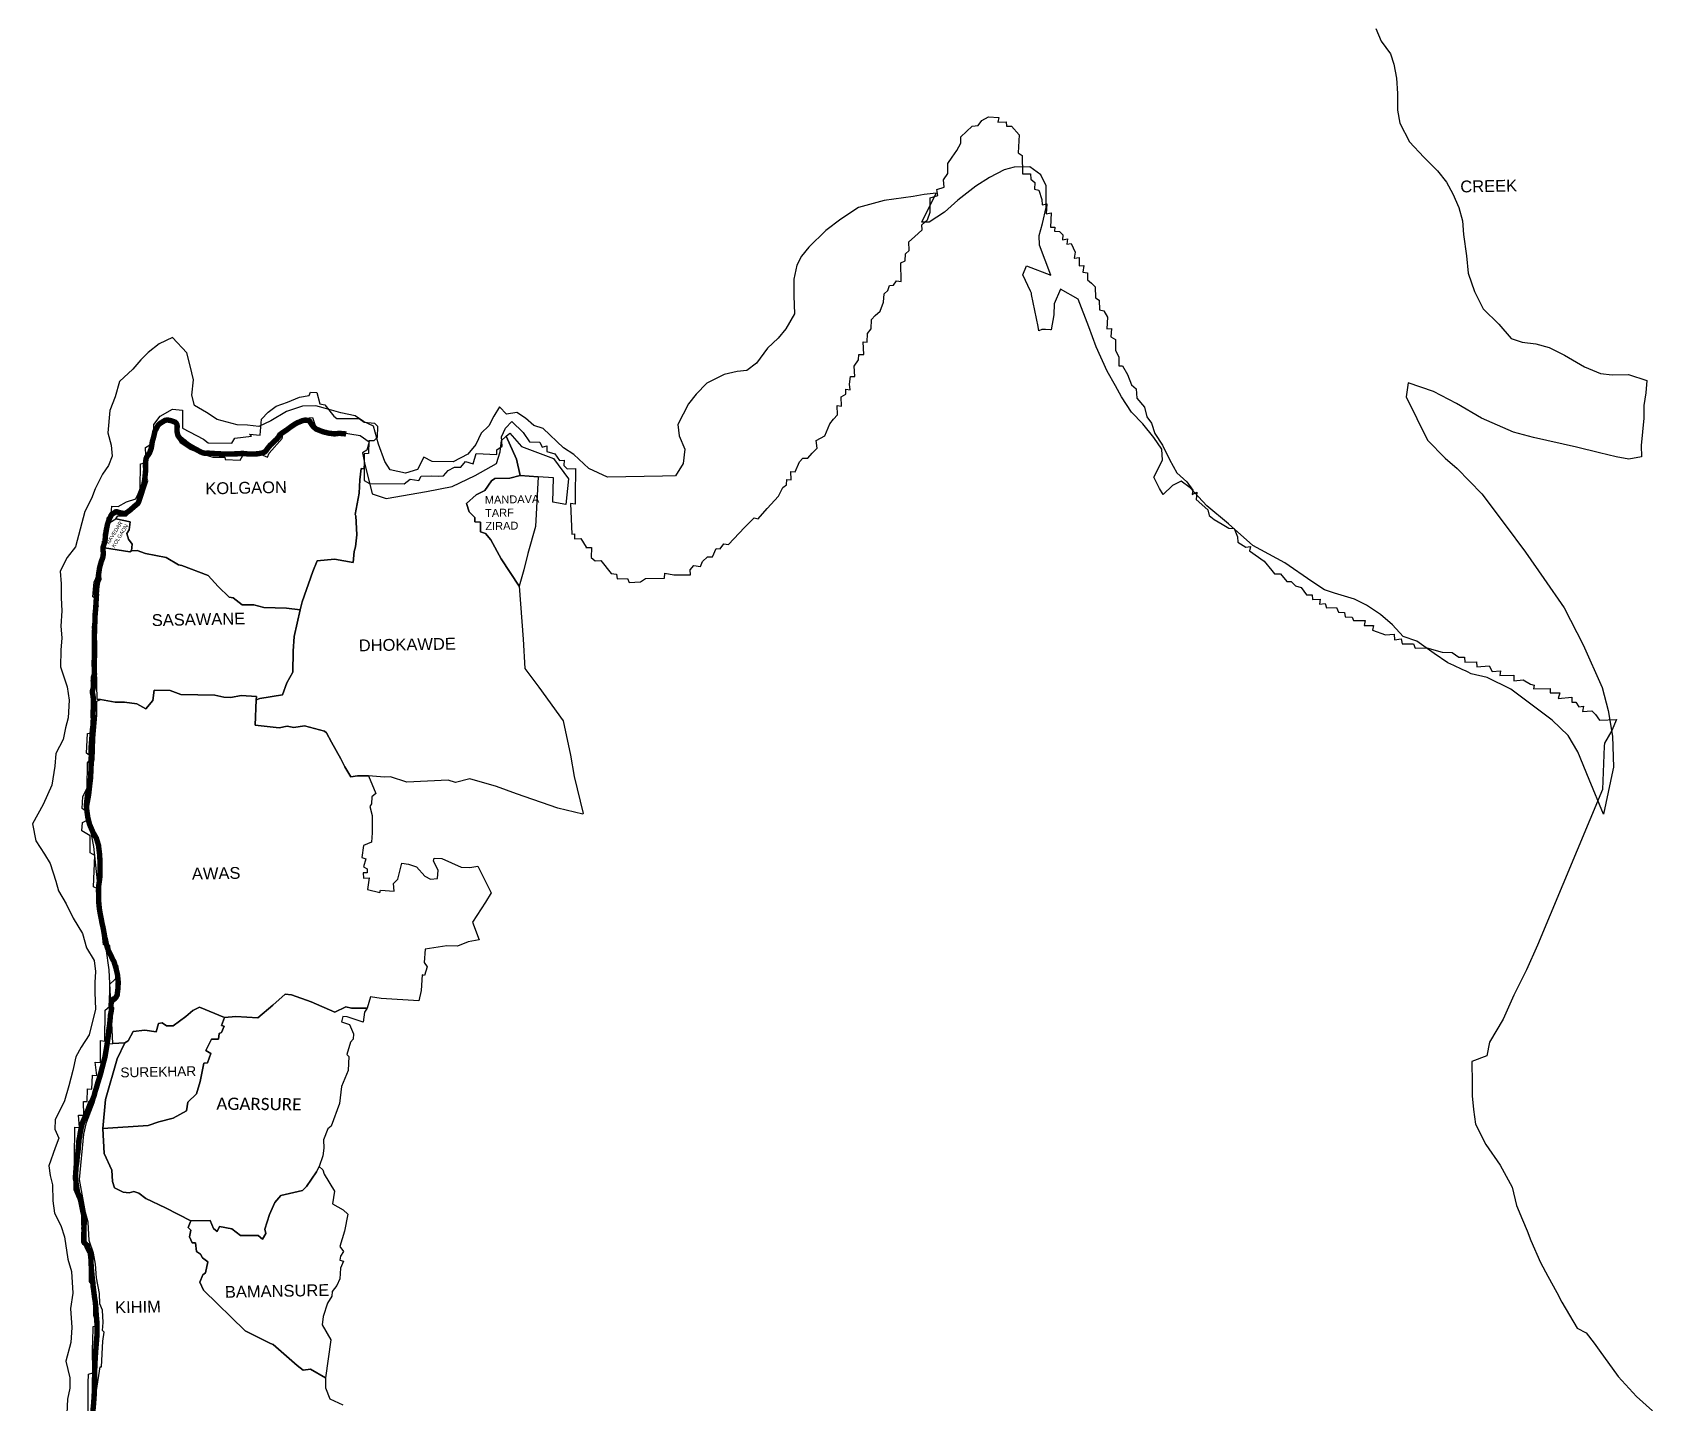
# Model space of a CAD drawing. Header units: metres. Extents: x 0 to 561379, y 0 to 4092696.
# Drawn here: x 274274 to 289208, y 2071478 to 2084111 of the extents above; entities that cross this region are included whole.
import ezdxf

# ---------------------------------------------------------------- set-up
doc = ezdxf.new("R2010")
doc.units = ezdxf.units.M
for name, color, linetype in [('COASTLINE', 5, 'Continuous'), ('ddddd', 7, 'Continuous'), ('DISTRICT BOUNDRY', 86, 'Continuous'), ('TALUKA BOUNDRY', 150, 'Continuous'), ('UNPROTECTED DUE TO CREEK', 150, 'Continuous'), ('village', 32, 'Continuous'), ('VILLAGE NAME', 250, 'Continuous')]:
    doc.layers.add(name, color=color, linetype=linetype)
doc.styles.get("Standard").update_dxf_attribs({"font": 'calibri.ttf'})

msp = doc.modelspace()

# ---------------------------------------------------------------- linework, layer by layer
at = {"layer": 'COASTLINE', "const_width": 50, "flags": 128}
msp.add_lwpolyline([(277166, 2080407), (277152, 2080410), (277139, 2080412), (277126, 2080412), (277113, 2080414), (277096, 2080414), (277082, 2080412), (277066, 2080410), (277052, 2080410), (277042, 2080411), (277029, 2080413), (277011, 2080415), (276994, 2080418), (276981, 2080422), (276956, 2080428), (276940, 2080434), (276928, 2080438), (276914, 2080444), (276898, 2080450), (276889, 2080454), (276881, 2080461), (276865, 2080474), (276854, 2080488), (276849, 2080495), (276840, 2080508), (276832, 2080524), (276822, 2080530), (276808, 2080535), (276790, 2080536), (276776, 2080535), (276759, 2080530), (276741, 2080522), (276718, 2080513), (276703, 2080505), (276688, 2080496), (276661, 2080478), (276629, 2080454), (276603, 2080436), (276569, 2080413), (276554, 2080402), (276550, 2080396), (276547, 2080388), (276542, 2080380), (276534, 2080370), (276524, 2080359), (276511, 2080347), (276494, 2080331), (276477, 2080315), (276463, 2080302), (276459, 2080296), (276451, 2080287), (276442, 2080276), (276434, 2080265), (276429, 2080256), (276422, 2080248), (276415, 2080243), (276403, 2080237), (276383, 2080232), (276353, 2080226), (276335, 2080225), (276320, 2080225), (276304, 2080224), (276283, 2080224), (276254, 2080225), (276225, 2080228), (276206, 2080229), (276172, 2080226), (276133, 2080225), (276073, 2080223), (276011, 2080225), (275991, 2080226), (275955, 2080228), (275914, 2080230), (275899, 2080232), (275872, 2080231), (275852, 2080232), (275822, 2080244), (275796, 2080259), (275764, 2080276), (275737, 2080291), (275709, 2080309), (275690, 2080323), (275673, 2080338), (275659, 2080348), (275641, 2080363), (275629, 2080375), (275620, 2080387), (275615, 2080395), (275607, 2080430), (275606, 2080449), (275609, 2080480), (275607, 2080493), (275601, 2080506), (275590, 2080517), (275559, 2080529), (275534, 2080535), (275515, 2080538), (275497, 2080534), (275472, 2080519), (275448, 2080504), (275436, 2080494), (275432, 2080489), (275426, 2080477), (275413, 2080452), (275408, 2080444), (275405, 2080437), (275401, 2080427), (275398, 2080408), (275392, 2080383), (275386, 2080360), (275380, 2080342), (275376, 2080318), (275373, 2080297), (275370, 2080281), (275364, 2080261), (275359, 2080249), (275354, 2080235), (275346, 2080221), (275337, 2080209), (275330, 2080200), (275326, 2080192), (275322, 2080182), (275320, 2080172), (275319, 2080159), (275318, 2080149), (275316, 2080141), (275316, 2080131), (275316, 2080118), (275317, 2080093), (275317, 2080073), (275316, 2080054), (275313, 2080028), (275311, 2080007), (275308, 2079982), (275307, 2079974), (275301, 2079945), (275292, 2079920), (275287, 2079908), (275277, 2079880), (275269, 2079858), (275266, 2079846), (275263, 2079831), (275261, 2079809), (275256, 2079789), (275251, 2079777), (275246, 2079769), (275239, 2079762), (275228, 2079753), (275216, 2079743), (275204, 2079733), (275185, 2079715), (275166, 2079700), (275162, 2079697), (275147, 2079687), (275128, 2079675), (275123, 2079674), (275114, 2079675), (275093, 2079680), (275074, 2079684), (275064, 2079687), (275052, 2079691), (275045, 2079691), (275040, 2079690), (275035, 2079685), (275028, 2079681), (275020, 2079677), (275012, 2079674), (275006, 2079668), (274997, 2079654), (274994, 2079647), (274981, 2079620), (274969, 2079586), (274966, 2079576), (274962, 2079555), (274958, 2079540), (274954, 2079520), (274952, 2079498), (274948, 2079488), (274947, 2079481), (274947, 2079473), (274946, 2079460), (274945, 2079445), (274944, 2079433), (274942, 2079420), (274939, 2079406), (274935, 2079394), (274931, 2079382), (274926, 2079367), (274924, 2079353), (274924, 2079341), (274926, 2079325), (274928, 2079314), (274927, 2079303), (274926, 2079289), (274923, 2079273), (274920, 2079261), (274913, 2079244), (274909, 2079234), (274905, 2079218), (274901, 2079205), (274897, 2079190), (274892, 2079169), (274888, 2079142), (274882, 2079101), (274878, 2079065), (274868, 2078997), (274864, 2078946), (274864, 2078946), (274864, 2078935), (274864, 2078935), (274864, 2078935), (274865, 2078927), (274864, 2078914), (274863, 2078902), (274863, 2078891), (274862, 2078878), (274860, 2078859), (274859, 2078832), (274857, 2078803), (274855, 2078774), (274853, 2078757), (274851, 2078736), (274850, 2078711), (274851, 2078690), (274850, 2078666), (274847, 2078642), (274846, 2078624), (274847, 2078609), (274846, 2078592), (274846, 2078573), (274845, 2078541), (274845, 2078504), (274844, 2078459), (274846, 2078416), (274846, 2078370), (274842, 2078292), (274842, 2078274), (274844, 2078263), (274846, 2078195), (274837, 2078167), (274836, 2078153), (274834, 2078133), (274836, 2078112), (274835, 2078094), (274836, 2078075), (274830, 2078048), (274827, 2078039), (274826, 2078034), (274826, 2078026), (274828, 2078017), (274829, 2078011), (274833, 2077995), (274837, 2077941), (274837, 2077908), (274835, 2077880), (274833, 2077838), (274834, 2077800), (274835, 2077776), (274833, 2077755), (274832, 2077718), (274826, 2077678), (274823, 2077624), (274818, 2077559), (274815, 2077525), (274815, 2077507), (274814, 2077487), (274816, 2077456), (274816, 2077432), (274815, 2077414), (274815, 2077398), (274816, 2077369), (274814, 2077325), (274812, 2077277), (274811, 2077244), (274809, 2077226), (274808, 2077214), (274807, 2077208), (274803, 2077187), (274799, 2077162), (274794, 2077134), (274788, 2077101), (274780, 2077066), (274776, 2077031), (274774, 2077011), (274771, 2076981), (274774, 2076960), (274774, 2076960), (274775, 2076944), (274775, 2076944), (274778, 2076920), (274781, 2076898), (274784, 2076877), (274790, 2076851), (274795, 2076830), (274801, 2076808), (274833, 2076734), (274863, 2076682), (274883, 2076617), (274893, 2076534), (274898, 2076455), (274898, 2076378), (274896, 2076349), (274896, 2076322), (274886, 2076250), (274883, 2076199), (274884, 2076170), (274884, 2076133), (274885, 2076111), (274886, 2076083), (274889, 2076053), (274890, 2076043), (274894, 2076012), (274897, 2075996), (274902, 2075969), (274910, 2075930), (274914, 2075905), (274922, 2075871), (274928, 2075843), (274932, 2075819), (274937, 2075795), (274941, 2075769), (274947, 2075746), (274952, 2075723), (274957, 2075698), (274964, 2075675), (274973, 2075650), (274988, 2075619), (274999, 2075597), (275008, 2075577), (275016, 2075560), (275025, 2075546), (275046, 2075476), (275058, 2075424), (275065, 2075358), (275063, 2075301), (275055, 2075234), (275052, 2075229), (275048, 2075223), (275045, 2075216), (275040, 2075210), (275034, 2075202), (275027, 2075197), (275018, 2075197), (275015, 2075195), (275013, 2075192), (275011, 2075187), (275007, 2075179), (275004, 2075172), (275001, 2075164), (275000, 2075159), (274999, 2075151), (274998, 2075143), (274998, 2075134), (275000, 2075117), (275004, 2075111), (274999, 2075079), (274996, 2075064), (274992, 2075043), (274991, 2075021), (274990, 2075009), (274989, 2074992), (274987, 2074982), (274986, 2074968), (274983, 2074948), (274980, 2074924), (274977, 2074905), (274976, 2074887), (274974, 2074862), (274971, 2074843), (274961, 2074773), (274948, 2074695), (274941, 2074656), (274929, 2074614), (274924, 2074593), (274921, 2074579), (274917, 2074566), (274912, 2074548), (274909, 2074533), (274906, 2074523), (274902, 2074509), (274895, 2074483), (274884, 2074449), (274875, 2074421), (274863, 2074378), (274851, 2074342), (274843, 2074307), (274824, 2074259), (274810, 2074242), (274798, 2074210), (274788, 2074183), (274780, 2074162), (274773, 2074148), (274767, 2074134), (274763, 2074121), (274754, 2074102), (274746, 2074083), (274741, 2074071), (274738, 2074064), (274735, 2074056), (274733, 2074047), (274730, 2074037), (274728, 2074028), (274726, 2074018), (274722, 2074004), (274720, 2073991), (274718, 2073981), (274716, 2073968), (274713, 2073957), (274711, 2073939), (274709, 2073926), (274704, 2073904), (274702, 2073891), (274702, 2073874), (274698, 2073847), (274697, 2073829), (274696, 2073812), (274693, 2073783), (274690, 2073766), (274688, 2073752), (274687, 2073740), (274686, 2073728), (274686, 2073720), (274684, 2073701), (274682, 2073689), (274679, 2073664), (274676, 2073652), (274675, 2073636), (274675, 2073620), (274672, 2073591), (274671, 2073558), (274671, 2073539), (274675, 2073521), (274676, 2073508), (274677, 2073498), (274677, 2073498), (274690, 2073419), (274696, 2073403), (274704, 2073383), (274712, 2073360), (274719, 2073340), (274723, 2073318), (274724, 2073313), (274736, 2073252), (274746, 2073211), (274750, 2073187), (274752, 2073152), (274751, 2073125), (274748, 2073088), (274749, 2073059), (274748, 2073043), (274748, 2073005), (274748, 2072976), (274748, 2072976), (274748, 2072959), (274753, 2072950), (274768, 2072937), (274781, 2072909), (274795, 2072881), (274806, 2072860), (274810, 2072832), (274815, 2072787), (274815, 2072753), (274818, 2072708), (274823, 2072657), (274826, 2072620), (274832, 2072580), (274834, 2072543), (274839, 2072509), (274846, 2072452), (274853, 2072408), (274859, 2072350), (274862, 2072290), (274868, 2072225), (274869, 2072168), (274869, 2072096), (274863, 2072023), (274857, 2071949), (274851, 2071850), (274847, 2071742), (274846, 2071635), (274843, 2071540), (274838, 2071467), (274831, 2071394)], dxfattribs=at)
at = {"layer": 'DISTRICT BOUNDRY'}
msp.add_polyline3d([(286656, 2084146, 0), (286706, 2084031, 0), (286791, 2083915, 0), (286822, 2083818, 0), (286847, 2083690, 0), (286855, 2083549, 0), (286856, 2083393, 0), (286878, 2083274, 0), (286968, 2083102, 0), (287098, 2082962, 0), (287225, 2082834, 0), (287307, 2082730, 0), (287365, 2082624, 0), (287423, 2082497, 0), (287456, 2082373, 0), (287464, 2082249, 0), (287492, 2082050, 0), (287508, 2081891, 0), (287565, 2081723, 0), (287646, 2081561, 0), (287791, 2081420, 0), (287904, 2081289, 0), (288005, 2081254, 0), (288130, 2081240, 0), (288254, 2081205, 0), (288396, 2081135, 0), (288579, 2081029, 0), (288726, 2080967, 0), (288835, 2080953, 0), (288985, 2080958, 0), (289153, 2080903, 0), (289144, 2080787, 0), (289126, 2080671, 0), (289128, 2080555, 0), (289103, 2080303, 0), (289105, 2080197, 0), (288990, 2080175, 0), (288872, 2080198, 0), (288719, 2080236, 0), (288505, 2080287, 0), (288110, 2080377, 0), (287924, 2080426, 0), (287632, 2080554, 0), (287401, 2080690, 0), (287187, 2080801, 0), (286956, 2080881, 0), (286935, 2080751, 0), (287134, 2080351, 0), (287295, 2080184, 0), (287405, 2080089, 0), (287634, 2079856, 0), (287849, 2079571, 0), (288037, 2079318, 0), (288205, 2079077, 0), (288391, 2078804, 0), (288567, 2078465, 0), (288742, 2078070, 0), (288799, 2077860, 0), (288839, 2077623, 0), (288847, 2077336, 0), (288847, 2077335, 0), (288841, 2077309, 0), (288755, 2076902, 0), (288622, 2077223, 0), (288517, 2077479, 0), (288430, 2077628, 0), (288283, 2077770, 0), (288062, 2077937, 0), (287901, 2078056, 0), (287684, 2078164, 0), (287534, 2078196, 0), (287502, 2078214, 0), (287489, 2078221, 0), (287451, 2078238, 0), (287374, 2078274, 0), (287319, 2078299, 0), (287193, 2078383, 0), (287035, 2078499, 0), (286909, 2078540, 0), (286811, 2078650, 0), (286701, 2078745, 0), (286571, 2078829, 0), (286460, 2078884, 0), (286276, 2078941, 0), (286183, 2078970, 0), (286067, 2079047, 0), (285818, 2079219, 0), (285522, 2079380, 0), (285298, 2079581, 0), (285098, 2079745, 0), (284944, 2079913, 0), (284862, 2079974, 0), (284781, 2079935, 0), (284695, 2079850, 0), (284663, 2079906, 0), (284610, 2080010, 0), (284690, 2080166, 0), (284684, 2080268, 0), (284611, 2080375, 0), (284509, 2080503, 0), (284406, 2080610, 0), (284311, 2080750, 0), (284257, 2080851, 0), (284180, 2080988, 0), (284078, 2081211, 0), (284011, 2081396, 0), (283912, 2081652, 0), (283749, 2081743, 0), (283693, 2081608, 0), (283690, 2081508, 0), (283665, 2081369, 0), (283659, 2081368, 0), (283613, 2081371, 0), (283577, 2081373, 0), (283550, 2081358, 0), (283543, 2081401, 0), (283530, 2081473, 0), (283484, 2081696, 0), (283483, 2081708, 0), (283478, 2081718, 0), (283474, 2081726, 0), (283403, 2081876, 0), (283438, 2081959, 0), (283661, 2081874, 0), (283555, 2082149, 0), (283552, 2082238, 0), (283584, 2082348, 0), (283617, 2082497, 0), (283619, 2082695, 0), (283570, 2082799, 0), (283467, 2082871, 0), (283323, 2082870, 0), (283231, 2082845, 0), (283096, 2082772, 0), (282970, 2082693, 0), (282803, 2082564, 0), (282681, 2082453, 0), (282541, 2082362, 0), (282471, 2082362, 0), (282605, 2082629, 0), (282492, 2082616, 0), (282392, 2082598, 0), (282126, 2082561, 0), (281889, 2082498, 0), (281724, 2082390, 0), (281588, 2082285, 0), (281429, 2082130, 0), (281362, 2082048, 0), (281320, 2081964, 0), (281291, 2081835, 0), (281292, 2081719, 0), (281293, 2081683, 0), (281299, 2081515, 0), (281218, 2081377, 0), (281148, 2081291, 0), (281049, 2081200, 0), (280949, 2081061, 0), (280858, 2080995, 0), (280770, 2080986, 0), (280650, 2080956, 0), (280491, 2080876, 0), (280392, 2080777, 0), (280320, 2080687, 0), (280223, 2080495, 0), (280234, 2080390, 0), (280286, 2080270, 0), (280272, 2080135, 0), (280201, 2080024, 0), (280083, 2080019, 0), (279576, 2080010, 0), (279402, 2080091, 0), (279265, 2080218, 0), (279170, 2080282, 0), (278981, 2080458, 0), (278895, 2080486, 0), (278820, 2080554, 0), (278739, 2080606, 0), (278644, 2080590, 0), (278579, 2080660, 0), (278528, 2080574, 0), (278480, 2080485, 0), (278409, 2080415, 0), (278360, 2080312, 0), (278288, 2080223, 0), (278152, 2080152, 0), (277959, 2080154, 0), (277881, 2080194, 0), (277824, 2080080, 0), (277712, 2080047, 0), (277572, 2080077, 0), (277522, 2080155, 0), (277465, 2080314, 0), (277418, 2080481, 0), (277325, 2080525, 0), (277248, 2080575, 0), (277117, 2080603, 0), (277008, 2080633, 0), (276886, 2080668, 0), (276762, 2080665, 0), (276616, 2080617, 0), (276472, 2080530, 0), (276361, 2080478, 0), (276255, 2080490, 0), (276162, 2080494, 0), (275976, 2080543, 0), (275879, 2080608, 0), (275769, 2080672, 0), (275743, 2080766, 0), (275759, 2080908, 0), (275729, 2081037, 0), (275698, 2081157, 0), (275564, 2081298, 0), (275442, 2081239, 0), (275340, 2081160, 0), (275272, 2081092, 0), (275199, 2081005, 0), (275078, 2080892, 0), (275036, 2080751, 0), (274989, 2080626, 0), (274970, 2080419, 0), (275000, 2080304, 0), (275010, 2080204, 0), (274974, 2080119, 0), (274920, 2080038, 0), (274852, 2079904, 0), (274818, 2079813, 0), (274756, 2079693, 0), (274715, 2079531, 0), (274670, 2079369, 0), (274595, 2079271, 0), (274529, 2079143, 0), (274539, 2079028, 0), (274538, 2078898, 0), (274544, 2078779, 0), (274536, 2078638, 0), (274546, 2078528, 0), (274537, 2078415, 0), (274534, 2078263, 0), (274593, 2078078, 0), (274613, 2077953, 0), (274605, 2077791, 0), (274580, 2077700, 0), (274557, 2077593, 0), (274489, 2077462, 0), (274481, 2077346, 0), (274452, 2077170, 0), (274373, 2076992, 0), (274274, 2076814, 0), (274304, 2076658, 0), (274384, 2076534, 0), (274438, 2076449, 0), (274489, 2076285, 0), (274514, 2076196, 0), (274585, 2076077, 0), (274650, 2075943, 0), (274737, 2075804, 0), (274773, 2075671, 0), (274842, 2075555, 0), (274854, 2075453, 0), (274850, 2075350, 0), (274848, 2075258, 0), (274857, 2075105, 0), (274798, 2074869, 0), (274722, 2074754, 0), (274674, 2074666, 0), (274646, 2074539, 0), (274611, 2074397, 0), (274570, 2074259, 0), (274485, 2074085, 0), (274480, 2073998, 0), (274516, 2073915, 0), (274484, 2073827, 0), (274424, 2073660, 0), (274437, 2073573, 0), (274458, 2073485, 0), (274461, 2073339, 0), (274478, 2073225, 0), (274537, 2073111, 0), (274571, 2073006, 0), (274600, 2072800, 0), (274635, 2072686, 0), (274647, 2072487, 0), (274626, 2072346, 0), (274637, 2072171, 0), (274627, 2072031, 0), (274582, 2071859, 0), (274620, 2071705, 0), (274620, 2071610, 0), (274596, 2071510, 0), (274591, 2071377, 0)], dxfattribs=at)
at = {"layer": 'TALUKA BOUNDRY'}
msp.add_polyline3d([(274787, 2071394, 0), (274788, 2071658, 0), (274792, 2071741, 0), (274832, 2071752, 0), (274829, 2071980, 0), (274832, 2072039, 0), (274834, 2072178, 0), (274872, 2072190, 0), (274874, 2072262, 0), (274840, 2072273, 0), (274838, 2072541, 0), (274800, 2072594, 0), (274804, 2072931, 0), (274763, 2072960, 0), (274766, 2073020, 0), (274729, 2073117, 0), (274734, 2073341, 0), (274693, 2073360, 0), (274659, 2073439, 0), (274665, 2074017, 0), (274709, 2074013, 0), (274700, 2074129, 0), (274747, 2074127, 0), (274747, 2074127, 0), (274745, 2074254, 0), (274778, 2074253, 0), (274781, 2074372, 0), (274823, 2074369, 0), (274827, 2074496, 0), (274867, 2074493, 0), (274852, 2074617, 0), (274902, 2074614, 0), (274902, 2074815, 0), (274941, 2074809, 0), (274945, 2075095, 0), (274985, 2075130, 0), (274987, 2075337, 0), (275070, 2075414, 0), (275065, 2075497, 0), (275026, 2075525, 0), (274996, 2075581, 0), (274989, 2075691, 0), (274929, 2075697, 0), (274922, 2075763, 0), (274911, 2075849, 0), (274910, 2075964, 0), (274877, 2076012, 0), (274882, 2076213, 0), (274837, 2076232, 0), (274849, 2076522, 0), (274807, 2076546, 0), (274806, 2076703, 0), (274730, 2076748, 0), (274737, 2076825, 0), (274780, 2076848, 0), (274778, 2076922, 0), (274733, 2076956, 0), (274740, 2077065, 0), (274780, 2077144, 0), (274783, 2077375, 0), (274823, 2077428, 0), (274773, 2077467, 0), (274783, 2077648, 0), (274820, 2077653, 0), (274821, 2077739, 0), (274822, 2077825, 0), (274826, 2077911, 0), (274834, 2078068, 0), (274830, 2078228, 0), (274836, 2078491, 0), (274833, 2078737, 0), (274882, 2078821, 0), (274869, 2078883, 0), (274832, 2078907, 0), (274843, 2079041, 0), (274874, 2079111, 0), (274890, 2079212, 0), (274921, 2079226, 0), (274920, 2079419, 0), (274960, 2079424, 0), (274963, 2079636, 0), (275000, 2079668, 0), (275006, 2079742, 0), (275065, 2079741, 0), (275142, 2079783, 0), (275227, 2079809, 0), (275267, 2079897, 0), (275266, 2079980, 0), (275269, 2080060, 0), (275270, 2080134, 0), (275321, 2080145, 0), (275317, 2080285, 0), (275397, 2080334, 0), (275393, 2080497, 0), (275450, 2080573, 0), (275564, 2080637, 0), (275657, 2080627, 0), (275658, 2080461, 0), (275851, 2080361, 0), (275893, 2080328, 0), (276113, 2080323, 0), (276139, 2080370, 0), (276292, 2080389, 0), (276275, 2080407, 0), (276373, 2080399, 0), (276386, 2080544, 0), (276446, 2080609, 0), (276520, 2080664, 0), (276625, 2080701, 0), (276736, 2080748, 0), (276826, 2080764, 0), (276836, 2080795, 0), (276896, 2080790, 0), (276924, 2080685, 0), (276970, 2080677, 0), (277051, 2080572, 0), (277080, 2080550, 0), (277285, 2080552, 0), (277331, 2080516, 0), (277428, 2080509, 0), (277456, 2080482, 0), (277451, 2080377, 0), (277421, 2080346, 0), (277375, 2080344, 0), (277373, 2080227, 0), (277333, 2080224, 0), (277333, 2080107, 0), (277333, 2079980, 0), (277381, 2079951, 0), (277702, 2079949, 0), (277756, 2079993, 0), (277837, 2079981, 0), (277858, 2080021, 0), (277956, 2080024, 0), (278019, 2080021, 0), (278063, 2080023, 0), (278106, 2080072, 0), (278106, 2080072, 0), (278164, 2080102, 0), (278164, 2080102, 0), (278224, 2080101, 0), (278266, 2080154, 0), (278336, 2080133, 0), (278363, 2080228, 0), (278556, 2080220, 0), (278556, 2080262, 0), (278605, 2080297, 0), (278597, 2080383, 0), (278635, 2080463, 0), (278692, 2080523, 0), (278796, 2080421, 0), (278855, 2080336, 0), (278951, 2080333, 0), (278971, 2080287, 0), (279016, 2080298, 0), (279017, 2080247, 0), (279090, 2080224, 0), (279090, 2080224, 0), (279133, 2080164, 0), (279174, 2080168, 0), (279171, 2080119, 0), (279203, 2080087, 0), (279280, 2080090, 0), (279278, 2079844, 0), (279278, 2079761, 0), (279234, 2079767, 0), (279247, 2079485, 0), (279272, 2079488, 0), (279271, 2079443, 0), (279271, 2079443, 0), (279329, 2079446, 0), (279378, 2079364, 0), (279376, 2079362, 0), (279427, 2079363, 0), (279425, 2079270, 0), (279425, 2079270, 0), (279462, 2079240, 0), (279512, 2079243, 0), (279610, 2079121, 0), (279657, 2079117, 0), (279663, 2079073, 0), (279758, 2079076, 0), (279774, 2079039, 0), (279880, 2079044, 0), (279926, 2079077, 0), (280101, 2079078, 0), (280103, 2079124, 0), (280187, 2079111, 0), (280187, 2079111, 0), (280310, 2079111, 0), (280339, 2079109, 0), (280337, 2079157, 0), (280371, 2079196, 0), (280431, 2079187, 0), (280451, 2079234, 0), (280495, 2079275, 0), (280543, 2079276, 0), (280575, 2079354, 0), (280614, 2079351, 0), (280646, 2079396, 0), (280690, 2079390, 0), (280837, 2079546, 0), (280927, 2079634, 0), (280964, 2079626, 0), (281045, 2079721, 0), (281150, 2079835, 0), (281191, 2079915, 0), (281225, 2079939, 0), (281227, 2079990, 0), (281268, 2079986, 0), (281263, 2080063, 0), (281305, 2080061, 0), (281343, 2080153, 0), (281376, 2080187, 0), (281421, 2080184, 0), (281462, 2080232, 0), (281507, 2080279, 0), (281499, 2080347, 0), (281578, 2080391, 0), (281623, 2080503, 0), (281658, 2080544, 0), (281695, 2080584, 0), (281692, 2080671, 0), (281730, 2080664, 0), (281729, 2080750, 0), (281772, 2080775, 0), (281772, 2080822, 0), (281810, 2080814, 0), (281805, 2080868, 0), (281815, 2080939, 0), (281854, 2080938, 0), (281848, 2081033, 0), (281887, 2081092, 0), (281890, 2081141, 0), (281938, 2081140, 0), (281930, 2081259, 0), (281968, 2081255, 0), (281970, 2081334, 0), (282006, 2081378, 0), (282008, 2081465, 0), (282041, 2081500, 0), (282088, 2081540, 0), (282120, 2081625, 0), (282125, 2081702, 0), (282159, 2081730, 0), (282173, 2081776, 0), (282212, 2081780, 0), (282237, 2081822, 0), (282280, 2081814, 0), (282278, 2081988, 0), (282318, 2082006, 0), (282320, 2082071, 0), (282354, 2082099, 0), (282351, 2082179, 0), (282404, 2082226, 0), (282476, 2082290, 0), (282473, 2082338, 0), (282524, 2082382, 0), (282550, 2082453, 0), (282550, 2082587, 0), (282618, 2082608, 0), (282610, 2082663, 0), (282678, 2082685, 0), (282673, 2082751, 0), (282712, 2082810, 0), (282712, 2082902, 0), (282753, 2082962, 0), (282795, 2083022, 0), (282830, 2083089, 0), (282832, 2083148, 0), (282937, 2083246, 0), (282991, 2083253, 0), (283024, 2083300, 0), (283086, 2083333, 0), (283182, 2083327, 0), (283173, 2083283, 0), (283249, 2083287, 0), (283252, 2083248, 0), (283297, 2083248, 0), (283370, 2083168, 0), (283359, 2083001, 0), (283398, 2082975, 0), (283399, 2082806, 0), (283473, 2082807, 0), (283476, 2082758, 0), (283515, 2082728, 0), (283510, 2082665, 0), (283551, 2082655, 0), (283578, 2082571, 0), (283580, 2082521, 0), (283625, 2082529, 0), (283617, 2082439, 0), (283665, 2082448, 0), (283658, 2082314, 0), (283699, 2082315, 0), (283694, 2082278, 0), (283741, 2082276, 0), (283771, 2082246, 0), (283767, 2082199, 0), (283815, 2082209, 0), (283809, 2082159, 0), (283848, 2082166, 0), (283885, 2082084, 0), (283875, 2082028, 0), (283878, 2082028, 0), (283923, 2082037, 0), (283923, 2081958, 0), (283923, 2081958, 0), (283966, 2081961, 0), (283956, 2081900, 0), (284000, 2081895, 0), (283998, 2081829, 0), (284037, 2081798, 0), (284071, 2081765, 0), (284072, 2081665, 0), (284107, 2081641, 0), (284109, 2081553, 0), (284150, 2081545, 0), (284183, 2081486, 0), (284176, 2081378, 0), (284221, 2081382, 0), (284213, 2081305, 0), (284258, 2081280, 0), (284258, 2081179, 0), (284289, 2081120, 0), (284288, 2081037, 0), (284323, 2081036, 0), (284367, 2080957, 0), (284406, 2080862, 0), (284447, 2080824, 0), (284454, 2080740, 0), (284524, 2080656, 0), (284547, 2080566, 0), (284589, 2080507, 0), (284619, 2080414, 0), (284690, 2080305, 0), (284756, 2080172, 0), (284821, 2080049, 0), (284916, 2079967, 0), (284970, 2079891, 0), (284965, 2079852, 0), (285008, 2079873, 0), (285001, 2079805, 0), (285107, 2079710, 0), (285119, 2079658, 0), (285167, 2079621, 0), (285240, 2079578, 0), (285303, 2079541, 0), (285351, 2079537, 0), (285381, 2079460, 0), (285384, 2079411, 0), (285457, 2079366, 0), (285500, 2079371, 0), (285492, 2079330, 0), (285626, 2079236, 0), (285697, 2079149, 0), (285722, 2079120, 0), (285779, 2079118, 0), (285837, 2079048, 0), (285875, 2079048, 0), (285916, 2079007, 0), (285969, 2078992, 0), (286016, 2078925, 0), (286071, 2078924, 0), (286072, 2078881, 0), (286143, 2078886, 0), (286138, 2078840, 0), (286190, 2078846, 0), (286203, 2078804, 0), (286293, 2078809, 0), (286293, 2078809, 0), (286312, 2078766, 0), (286368, 2078761, 0), (286375, 2078723, 0), (286438, 2078721, 0), (286452, 2078688, 0), (286557, 2078688, 0), (286549, 2078644, 0), (286634, 2078644, 0), (286625, 2078601, 0), (286747, 2078557, 0), (286826, 2078564, 0), (286830, 2078510, 0), (286889, 2078521, 0), (286898, 2078475, 0), (287005, 2078475, 0), (287018, 2078433, 0), (287126, 2078438, 0), (287268, 2078396, 0), (287359, 2078395, 0), (287423, 2078350, 0), (287474, 2078351, 0), (287477, 2078304, 0), (287583, 2078309, 0), (287588, 2078260, 0), (287701, 2078270, 0), (287730, 2078218, 0), (287805, 2078226, 0), (287798, 2078182, 0), (287927, 2078185, 0), (287930, 2078131, 0), (288013, 2078141, 0), (288083, 2078101, 0), (288117, 2078094, 0), (288109, 2078060, 0), (288264, 2078062, 0), (288263, 2078022, 0), (288351, 2078021, 0), (288337, 2077971, 0), (288464, 2077981, 0), (288463, 2077935, 0), (288500, 2077936, 0), (288528, 2077894, 0), (288570, 2077900, 0), (288561, 2077851, 0), (288646, 2077856, 0), (288681, 2077822, 0), (288719, 2077769, 0), (288876, 2077775, 0), (288832, 2077674, 0), (288763, 2077559, 0), (288762, 2077531, 0), (288747, 2077130, 0), (288147, 2075696, 0), (288046, 2075469, 0), (287930, 2075233, 0), (287829, 2075012, 0), (287705, 2074800, 0), (287681, 2074676, 0), (287540, 2074622, 0), (287543, 2074420, 0), (287545, 2074305, 0), (287557, 2074180, 0), (287575, 2074044, 0), (287669, 2073858, 0), (287803, 2073667, 0), (287913, 2073464, 0), (287954, 2073295, 0), (288008, 2073163, 0), (288050, 2073061, 0), (288085, 2072973, 0), (288173, 2072768, 0), (288243, 2072642, 0), (288324, 2072493, 0), (288372, 2072405, 0), (288513, 2072163, 0), (288595, 2072121, 0), (288670, 2072025, 0), (288731, 2071940, 0), (288795, 2071851, 0), (288795, 2071851, 0), (288889, 2071719, 0), (289059, 2071534, 0), (289208, 2071402, 0)], dxfattribs=at)
at = {"layer": 'UNPROTECTED DUE TO CREEK', "const_width": 50, "flags": 128}
for points in [[(274863, 2076682), (274883, 2076617), (274893, 2076534), (274898, 2076455), (274898, 2076378)], [(275025, 2075546), (275046, 2075476), (275058, 2075424), (275065, 2075358), (275063, 2075301), (275055, 2075234)]]:
    msp.add_lwpolyline(points, dxfattribs=at)
at = {"layer": 'village', "color": 3, "true_color": 0x00ff00}
msp.add_lwpolyline([(274832, 2077244), (274832, 2077244), (274836, 2077378), (274843, 2077403), (274848, 2077604), (274869, 2077815), (274868, 2077944), (274903, 2077959), (275038, 2077935), (275123, 2077937), (275237, 2077920), (275320, 2077873), (275385, 2077950), (275395, 2078047), (275544, 2078042), (275643, 2078006), (275955, 2078000), (276039, 2077981), (276102, 2077978), (276199, 2077996), (276338, 2077987), (276335, 2077958), (276328, 2077724), (276548, 2077699), (276621, 2077715), (276683, 2077701), (276781, 2077719), (276967, 2077669), (276986, 2077654), (277030, 2077566), (277117, 2077414), (277154, 2077338), (277210, 2077247), (277270, 2077258), (277371, 2077256), (277438, 2077094), (277404, 2077064), (277400, 2076998), (277383, 2076973), (277406, 2076892), (277406, 2076731), (277399, 2076646), (277326, 2076613), (277311, 2076504), (277348, 2076490), (277325, 2076416), (277361, 2076400), (277360, 2076361), (277322, 2076362), (277326, 2076313), (277379, 2076316), (277363, 2076209), (277363, 2076209), (277363, 2076209), (277475, 2076182), (277481, 2076201), (277607, 2076194), (277601, 2076265), (277642, 2076304), (277680, 2076452), (277740, 2076443), (277813, 2076419), (277891, 2076330), (277944, 2076303), (278008, 2076311), (278014, 2076387), (277971, 2076471), (277977, 2076496), (278047, 2076495), (278226, 2076414), (278307, 2076411), (278378, 2076423), (278503, 2076179), (278451, 2076092), (278331, 2075908), (278391, 2075744), (278291, 2075725), (278192, 2075686), (278095, 2075689), (277894, 2075659), (277886, 2075534), (277911, 2075495), (277888, 2075416), (277867, 2075421), (277856, 2075277), (277835, 2075183), (277490, 2075202), (277389, 2075218), (277359, 2075115), (277215, 2075115), (277163, 2075128), (277062, 2075079), (276843, 2075173), (276662, 2075236), (276604, 2075242), (276491, 2075142), (276351, 2075025), (276148, 2075038), (276044, 2075029), (275815, 2075125), (275753, 2075093), (275687, 2075037), (275570, 2074953), (275509, 2074953), (275469, 2074978), (275436, 2074972), (275414, 2074897), (275309, 2074910), (275202, 2074900), (275158, 2074812), (275126, 2074795), (275014, 2074789), (274982, 2075467), (274898, 2076058), (274841, 2076605), (274804, 2076794), (274777, 2076875), (274812, 2077077), (274832, 2077244)], close=True, dxfattribs=at)
at = {"layer": 'village'}
for points in [[(275194, 2079393, 0), (275161, 2079438, 0), (275145, 2079491, 0), (275166, 2079526, 0), (275174, 2079597, 0), (275043, 2079627, 0), (275062, 2079655, 0), (275141, 2079655, 0), (275273, 2079779, 0), (275338, 2079976, 0), (275316, 2080028, 0), (275340, 2080201, 0), (275371, 2080251, 0), (275389, 2080338, 0), (275439, 2080501, 0), (275533, 2080537, 0), (275583, 2080526, 0), (275617, 2080361, 0), (275635, 2080329, 0), (275727, 2080270, 0), (275816, 2080232, 0), (275938, 2080196, 0), (276049, 2080194, 0), (276050, 2080174, 0), (276188, 2080167, 0), (276212, 2080209, 0), (276382, 2080219, 0), (276440, 2080196, 0), (276455, 2080231, 0), (276577, 2080367, 0), (276585, 2080415, 0), (276793, 2080554, 0), (276857, 2080559, 0), (276883, 2080477, 0), (276997, 2080422, 0), (277123, 2080421, 0), (277296, 2080393, 0), (277378, 2080335, 0), (277357, 2080258, 0), (277318, 2080236, 0), (277335, 2080141, 0), (277333, 2080088, 0), (277304, 2080089, 0), (277291, 2079985, 0), (277287, 2079863, 0), (277248, 2079667, 0), (277255, 2079653, 0), (277265, 2079480, 0), (277253, 2079369, 0), (277239, 2079326, 0), (277229, 2079225, 0), (277059, 2079254, 0), (276898, 2079238, 0), (276858, 2079141, 0), (276759, 2078861, 0), (276741, 2078787, 0), (276616, 2078801, 0), (276408, 2078810, 0), (276314, 2078834, 0), (276207, 2078833, 0), (276125, 2078897, 0), (276087, 2078904, 0), (275985, 2079003, 0), (275894, 2079105, 0), (275651, 2079197, 0), (275619, 2079202, 0), (275508, 2079270, 0), (275316, 2079307, 0), (275240, 2079335, 0), (275187, 2079330, 0)], [(279076, 2080005, 0), (278937, 2080014, 0), (278771, 2080025, 0), (278737, 2080175, 0), (278642, 2080388, 0), (278674, 2080415, 0), (278782, 2080293, 0), (279077, 2080183, 0), (279216, 2079996, 0), (279191, 2079759, 0), (279070, 2079781, 0)], [(279350, 2076910, 0), (279348, 2076904, 0), (279116, 2076957, 0), (278736, 2077090, 0), (278551, 2077157, 0), (278307, 2077228, 0), (278175, 2077196, 0), (278106, 2077218, 0), (277725, 2077198, 0), (277575, 2077248, 0), (277518, 2077244, 0), (277371, 2077256, 0), (277270, 2077258, 0), (277210, 2077247, 0), (277154, 2077338, 0), (277117, 2077414, 0), (277030, 2077566, 0), (276986, 2077654, 0), (276967, 2077669, 0), (276781, 2077719, 0), (276683, 2077701, 0), (276621, 2077715, 0), (276548, 2077699, 0), (276328, 2077724, 0), (276335, 2077958, 0), (276370, 2077971, 0), (276578, 2078004, 0), (276618, 2078114, 0), (276673, 2078213, 0), (276677, 2078407, 0), (276688, 2078542, 0), (276741, 2078787, 0), (276759, 2078861, 0), (276858, 2079141, 0), (276898, 2079238, 0), (277059, 2079254, 0), (277229, 2079225, 0), (277239, 2079326, 0), (277253, 2079369, 0), (277265, 2079480, 0), (277255, 2079653, 0), (277248, 2079667, 0), (277287, 2079863, 0), (277291, 2079985, 0), (277304, 2080089, 0), (277333, 2080088, 0), (277335, 2080141, 0), (277405, 2079858, 0), (277536, 2079815, 0), (277906, 2079877, 0), (278143, 2079923, 0), (278356, 2080027, 0), (278552, 2080137, 0), (278585, 2080243, 0), (278597, 2080349, 0), (278642, 2080388, 0), (278737, 2080175, 0), (278771, 2080025, 0), (278676, 2080000, 0), (278535, 2079997, 0), (278507, 2079978, 0), (278444, 2079887, 0), (278364, 2079847, 0), (278276, 2079766, 0), (278301, 2079690, 0), (278352, 2079637, 0), (278352, 2079599, 0), (278405, 2079594, 0), (278405, 2079506, 0), (278449, 2079490, 0), (278500, 2079434, 0), (278595, 2079258, 0), (278760, 2079006, 0), (278798, 2078516, 0), (278812, 2078247, 0), (278942, 2078075, 0), (279167, 2077764, 0), (279234, 2077446, 0), (279267, 2077250, 0)], [(278405, 2079594, 0), (278352, 2079599, 0), (278352, 2079637, 0), (278301, 2079690, 0), (278276, 2079766, 0), (278364, 2079847, 0), (278444, 2079887, 0), (278507, 2079978, 0), (278535, 2079997, 0), (278676, 2080000, 0), (278771, 2080025, 0), (278937, 2080014, 0), (278910, 2079555, 0), (278841, 2079305, 0), (278805, 2079156, 0), (278760, 2079006, 0), (278595, 2079258, 0), (278500, 2079434, 0), (278449, 2079490, 0), (278405, 2079506, 0)], [(275161, 2079438, 0), (275194, 2079393, 0), (275187, 2079330, 0), (275173, 2079321, 0), (274939, 2079360, 0), (274965, 2079459, 0), (274989, 2079591, 0), (275043, 2079627, 0), (275174, 2079597, 0), (275166, 2079526, 0), (275145, 2079491, 0)], [(276338, 2077987, 0), (276199, 2077996, 0), (276102, 2077978, 0), (276039, 2077981, 0), (275955, 2078000, 0), (275643, 2078006, 0), (275544, 2078042, 0), (275395, 2078047, 0), (275385, 2077950, 0), (275320, 2077873, 0), (275237, 2077920, 0), (275123, 2077937, 0), (275038, 2077935, 0), (274903, 2077959, 0), (274871, 2077961, 0), (274864, 2078240, 0), (274868, 2078444, 0), (274863, 2078700, 0), (274873, 2078745, 0), (274876, 2079004, 0), (274909, 2079068, 0), (274902, 2079140, 0), (274916, 2079272, 0), (274939, 2079360, 0), (275173, 2079321, 0), (275187, 2079330, 0), (275240, 2079335, 0), (275316, 2079307, 0), (275508, 2079270, 0), (275619, 2079202, 0), (275651, 2079197, 0), (275894, 2079105, 0), (275985, 2079003, 0), (276087, 2078904, 0), (276125, 2078897, 0), (276207, 2078833, 0), (276314, 2078834, 0), (276408, 2078810, 0), (276616, 2078801, 0), (276741, 2078787, 0), (276688, 2078542, 0), (276677, 2078407, 0), (276673, 2078213, 0), (276618, 2078114, 0), (276578, 2078004, 0), (276370, 2077971, 0), (276335, 2077958, 0)], [(277359, 2075115, 0), (277334, 2075077, 0), (277324, 2074984, 0), (277176, 2075034, 0), (277134, 2075038, 0), (277123, 2074987, 0), (277198, 2074965, 0), (277234, 2074878, 0), (277230, 2074830, 0), (277205, 2074801, 0), (277173, 2074688, 0), (277191, 2074669, 0), (277184, 2074539, 0), (277124, 2074392, 0), (277105, 2074236, 0), (277028, 2074027, 0), (276997, 2074003, 0), (276957, 2073900, 0), (276961, 2073825, 0), (276951, 2073752, 0), (276916, 2073654, 0), (276892, 2073606, 0), (276800, 2073469, 0), (276763, 2073434, 0), (276563, 2073386, 0), (276508, 2073324, 0), (276459, 2073212, 0), (276417, 2073078, 0), (276427, 2073037, 0), (276396, 2072985, 0), (276355, 2073018, 0), (276191, 2073018, 0), (276112, 2073080, 0), (275998, 2073100, 0), (275976, 2073056, 0), (275943, 2073084, 0), (275912, 2073156, 0), (275735, 2073155, 0), (275500, 2073273, 0), (275319, 2073359, 0), (275254, 2073408, 0), (275209, 2073425, 0), (275165, 2073411, 0), (275111, 2073419, 0), (275032, 2073459, 0), (275012, 2073516, 0), (275005, 2073620, 0), (274934, 2073774, 0), (274922, 2074005, 0), (275340, 2074034, 0), (275438, 2074067, 0), (275571, 2074099, 0), (275693, 2074169, 0), (275707, 2074249, 0), (275786, 2074325, 0), (275821, 2074438, 0), (275855, 2074608, 0), (275888, 2074609, 0), (275919, 2074696, 0), (275872, 2074724, 0), (275926, 2074829, 0), (275988, 2074830, 0), (275995, 2074882, 0), (276016, 2074890, 0), (276042, 2074947, 0), (276017, 2074956, 0), (276044, 2075029, 0), (276148, 2075038, 0), (276351, 2075025, 0), (276491, 2075142, 0), (276604, 2075242, 0), (276662, 2075236, 0), (276843, 2075173, 0), (277062, 2075079, 0), (277163, 2075128, 0), (277215, 2075115, 0)], [(274949, 2074272, 0), (275054, 2074646, 0), (275126, 2074795, 0), (275158, 2074812, 0), (275202, 2074900, 0), (275309, 2074910, 0), (275414, 2074897, 0), (275436, 2074972, 0), (275469, 2074978, 0), (275509, 2074953, 0), (275570, 2074953, 0), (275687, 2075037, 0), (275753, 2075093, 0), (275815, 2075125, 0), (276044, 2075029, 0), (276017, 2074956, 0), (276042, 2074947, 0), (276016, 2074890, 0), (275995, 2074882, 0), (275988, 2074830, 0), (275926, 2074829, 0), (275872, 2074724, 0), (275919, 2074696, 0), (275888, 2074609, 0), (275855, 2074608, 0), (275821, 2074438, 0), (275786, 2074325, 0), (275707, 2074249, 0), (275693, 2074169, 0), (275571, 2074099, 0), (275438, 2074067, 0), (275340, 2074034, 0), (274922, 2074005, 0)], [(277140, 2072872, 0), (277113, 2072829, 0), (277108, 2072790, 0), (277142, 2072781, 0), (277114, 2072717, 0), (277107, 2072618, 0), (277080, 2072557, 0), (277037, 2072501, 0), (277034, 2072460, 0), (276993, 2072394, 0), (276955, 2072271, 0), (276946, 2072196, 0), (277026, 2072056, 0), (276974, 2071705, 0), (276838, 2071785, 0), (276770, 2071776, 0), (276713, 2071820, 0), (276493, 2072013, 0), (276468, 2072021, 0), (276234, 2072138, 0), (275852, 2072513, 0), (275816, 2072587, 0), (275845, 2072655, 0), (275868, 2072673, 0), (275892, 2072775, 0), (275843, 2072811, 0), (275823, 2072847, 0), (275786, 2072872, 0), (275776, 2072951, 0), (275746, 2072952, 0), (275722, 2073005, 0), (275733, 2073067, 0), (275710, 2073092, 0), (275735, 2073155, 0), (275912, 2073156, 0), (275943, 2073084, 0), (275976, 2073056, 0), (275998, 2073100, 0), (276112, 2073080, 0), (276191, 2073018, 0), (276355, 2073018, 0), (276396, 2072985, 0), (276427, 2073037, 0), (276417, 2073078, 0), (276459, 2073212, 0), (276508, 2073324, 0), (276563, 2073386, 0), (276763, 2073434, 0), (276800, 2073469, 0), (276892, 2073606, 0), (276916, 2073654, 0), (276952, 2073624, 0), (276964, 2073583, 0), (277059, 2073428, 0), (277039, 2073309, 0), (277137, 2073254, 0), (277182, 2073214, 0), (277151, 2073059, 0), (277109, 2072917, 0), (277140, 2072872, 0)]]:
    msp.add_polyline3d(points, close=True, dxfattribs=at)
msp.add_polyline3d([(274845, 2071313, 0), (274860, 2071550, 0), (274897, 2071808, 0), (274912, 2071806, 0), (274924, 2072044, 0), (274935, 2072128, 0), (274921, 2072141, 0), (274927, 2072215, 0), (274920, 2072331, 0), (274895, 2072389, 0), (274892, 2072482, 0), (274866, 2072627, 0), (274854, 2072755, 0), (274836, 2072856, 0), (274797, 2072971, 0), (274788, 2073141, 0), (274763, 2073229, 0), (274707, 2073536, 0), (274748, 2073953, 0), (274773, 2074059, 0), (274842, 2074245, 0), (274913, 2074518, 0), (274966, 2074785, 0), (275014, 2074789, 0), (275126, 2074795, 0), (275054, 2074646, 0), (274949, 2074272, 0), (274922, 2074005, 0), (274934, 2073774, 0), (275005, 2073620, 0), (275012, 2073516, 0), (275032, 2073459, 0), (275111, 2073419, 0), (275165, 2073411, 0), (275209, 2073425, 0), (275254, 2073408, 0), (275319, 2073359, 0), (275500, 2073273, 0), (275735, 2073155, 0), (275710, 2073092, 0), (275733, 2073067, 0), (275722, 2073005, 0), (275745, 2072952, 0), (275776, 2072951, 0), (275786, 2072872, 0), (275823, 2072847, 0), (275843, 2072811, 0), (275892, 2072775, 0), (275868, 2072673, 0), (275845, 2072655, 0), (275816, 2072587, 0), (275852, 2072513, 0), (276234, 2072138, 0), (276468, 2072021, 0), (276493, 2072013, 0), (276713, 2071820, 0), (276770, 2071776, 0), (276838, 2071785, 0), (276974, 2071705, 0), (276975, 2071615, 0), (277015, 2071513, 0), (277135, 2071456, 0)], dxfattribs=at)

# ---------------------------------------------------------------- texts
at = {"layer": 'ddddd', "insert": (276047, 2072552), "char_height": 108.75, "attachment_point": 1, "rotation": 1.1028}
msp.add_mtext_dynamic_manual_height_columns('{\\fArial|b0|i0|c0|p34;BAMANSURE}', width=726.93, gutter_width=544, heights=[0], dxfattribs=at)
at = {"layer": 'VILLAGE NAME', "attachment_point": 1}
for s, width, gutter_width, insert, char_height, rotation in [('{\\fArial|b0|i0|c0|p34;CREEK}', 726.93, 544, (287434, 2082744), 108.75, 1.1028), ('{\\fArial|b0|i0|c0|p34;KOLGAON}', 726.93, 544, (275867, 2079960), 108.75, 1.1028), ('{\\fArial|b0|i0|c0|p34;MANDAVA\\PTARF\\PZIRAD}', 486.24, 364, (278443, 2079837), 72.74, 1.1028), ('{\\fArial|b0|i0|c0|p34;NAVEDAR\\PKOLGAON}', 315.8, 544, (274952, 2079406), 35, 58.4979), ('{\\fArial|b0|i0|c0|p34;SASAWANE}', 726.93, 544, (275373, 2078746), 108.75, 1.1028), ('{\\fArial|b0|i0|c0|p34;DHOKAWDE}', 726.93, 544, (277281, 2078513), 108.75, 1.1028), ('{\\fArial|b0|i0|c0|p34;AWAS}', 726.93, 544, (275743, 2076408), 108.75, 1.1028), ('{\\fArial|b0|i0|c0|p34;SUREKHAR}', 601.48, 450, (275084, 2074566), 89.98, 1.1028), ('{\\fCalibri|b0|i0|c0|p34;AGARSURE}', 250.26, 564, (275970, 2074291), 112.73, 359.482), ('{\\fArial|b0|i0|c0|p34;BAMANSURE}', 726.93, 544, (276047, 2072552), 108.75, 1.1028), ('{\\fArial|b0|i0|c0|p34;KIHIM }', 726.93, 544, (275035, 2072410), 108.75, 1.1028)]:
    msp.add_mtext_dynamic_manual_height_columns(s, width=width, gutter_width=gutter_width, heights=[0], dxfattribs=dict(at, insert=insert, char_height=char_height, rotation=rotation))

doc.saveas('drawing.dxf')
